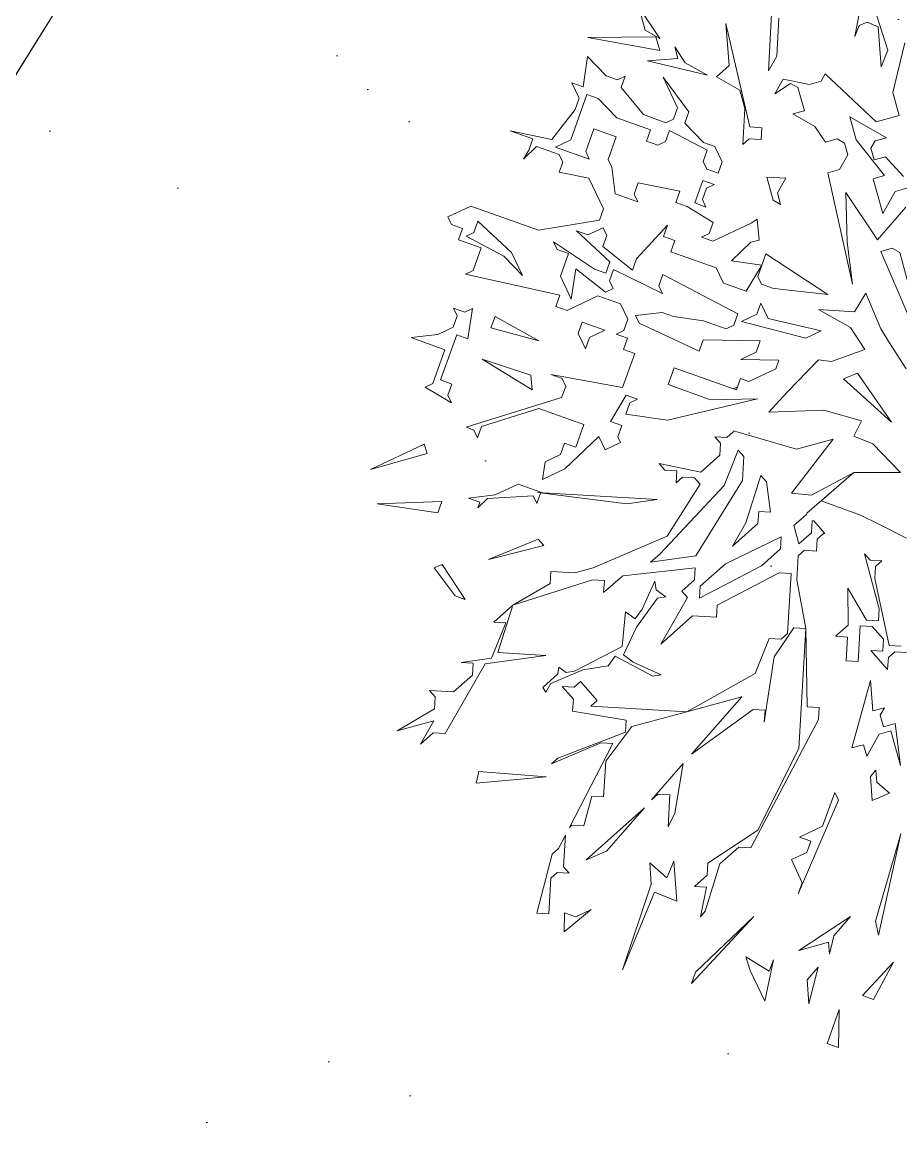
# Model space of a CAD drawing. Header units: millimetres. Extents: x -38151500 to -28914887, y -20564105 to -20349562.
# Drawn here: x -32286412 to -32285556, y -20494034 to -20492955 of the extents above; entities that cross this region are included whole.
import ezdxf

# ---------------------------------------------------------------- set-up
doc = ezdxf.new("R2010")
doc.units = ezdxf.units.MM
doc.header["$MEASUREMENT"] = 0
for name, color, linetype, lineweight in [('Новый_ГП_Ограждение_Ном._пера__152', 152, 'Continuous', 18), ('Новый_ГП_озеленение_газон_Ном._пера__74', 74, 'Continuous', 20), ('Новый_ГП_озеленение_газон_Ном._пера__94', 94, 'Continuous', 5), ('Новый_ГП_озеленение_кустарники_Ном._пера__10', 75, 'Continuous', 5)]:
    doc.layers.add(name, color=color, linetype=linetype, lineweight=lineweight)

msp = doc.modelspace()

# ---------------------------------------------------------------- hatches: boundary and pattern name
at = {"layer": 'Новый_ГП_озеленение_газон_Ном._пера__74', "linetype": 'Continuous', "lineweight": 20}
h = msp.add_hatch(dxfattribs=at)
h.set_pattern_fill('AR_SAND_0003', color=74, style=0, pattern_type=2)
h.set_pattern_definition([(37.5, (5813926.6, -7295.8), (-24.0004694, 734.119856), [0, -579.12, 0, -647.7, 0, -619.125]), (7.5, (5813926.6, -7295.8), (674.284925, 1075.23765), [0, -312.42, 0, -521.97, 0, -200.025]), (327.5, (5813458, -7295.8), (1186.488555, 2.155777), [0, -190.5, 0, -685.8, 0, -895.35]), (317.5, (5813458, -7295.8), (1145.334679, 334.393985), [0, -95.25, 0, -449.58, 0, -514.35])])
h.paths.add_polyline_path([(-32293694.96, -20504663.52), (-32291903.63, -20505783.03), (-32281275.83, -20488776.26), (-32284827.17, -20486556.57), (-32286924.7, -20489954.85), (-32285213.47, -20491075.66)])

# ---------------------------------------------------------------- linework, layer by layer
at = {"layer": 'Новый_ГП_Ограждение_Ном._пера__152', "color": 152, "linetype": 'Continuous', "lineweight": 18}
msp.add_lwpolyline([(-32293777.29, -20504795.4), (-32293946.95, -20504689.5), (-32285486.74, -20491135.75), (-32287197.16, -20490015.48), (-32284580.46, -20485776.07), (-32284410.81, -20485881.99), (-32286924.7, -20489954.85), (-32285213.47, -20491075.66), (-32293777.34, -20504795.49)], dxfattribs=at)
at = {"layer": 'Новый_ГП_озеленение_газон_Ном._пера__94', "color": 94, "linetype": 'Continuous', "lineweight": 5}
msp.add_lwpolyline([(-32284827.17, -20486556.57), (-32286924.7, -20489954.85), (-32285213.47, -20491075.66), (-32293694.96, -20504663.52), (-32291903.63, -20505783.03), (-32281275.83, -20488776.26)], close=True, dxfattribs=at)
at = {"layer": 'Новый_ГП_озеленение_кустарники_Ном._пера__10', "color": 75, "linetype": 'Continuous', "lineweight": 5}
for p, q in [((-32285600.68, -20492969.44), (-32285590.02, -20492915.08)), ((-32285590.02, -20492915.08), (-32285568.23, -20492982.81)), ((-32285790.57, -20492971.43), (-32285811.21, -20492940.73)), ((-32285811.21, -20492940.73), (-32285804.97, -20492963.28)), ((-32285722.91, -20492997.78), (-32285726.35, -20492956.56)), ((-32285726.35, -20492956.56), (-32285702.98, -20493057.54)), ((-32285681.9, -20492947.41), (-32285684.76, -20493002.83)), ((-32285676.61, -20492988.43), (-32285674.7, -20492951.48)), ((-32285588.59, -20492955.44), (-32285596.22, -20492958.62)), ((-32285577.77, -20492959.9), (-32285588.59, -20492955.44)), ((-32285804.97, -20492963.28), (-32285790.57, -20492971.43)), ((-32285596.22, -20492958.62), (-32285600.68, -20492969.44)), ((-32285574.92, -20492999.03), (-32285577.77, -20492959.9)), ((-32285794.61, -20492969.52), (-32285860.7, -20492970.41)), ((-32285860.7, -20492970.41), (-32285790.65, -20492982.94)), ((-32285790.65, -20492982.94), (-32285794.61, -20492969.52)), ((-32285551.93, -20492975.54), (-32285563.61, -20493023.9)), ((-32285861.08, -20492988.91), (-32285865.38, -20493018.42)), ((-32285842.96, -20493007.78), (-32285861.08, -20492988.91)), ((-32285765.85, -20492994.93), (-32285776.17, -20492979.58)), ((-32285776.17, -20492979.58), (-32285773.05, -20492990.86)), ((-32285684.76, -20493002.83), (-32285676.61, -20492988.43)), ((-32285568.23, -20492982.81), (-32285574.92, -20492999.03)), ((-32285773.05, -20492990.86), (-32285802.8, -20492993.03)), ((-32285802.8, -20492993.03), (-32285744.26, -20493007.16)), ((-32285744.26, -20493007.16), (-32285765.85, -20492994.93)), ((-32285735.27, -20493008.77), (-32285722.91, -20492997.78)), ((-32285831.94, -20493011.7), (-32285842.96, -20493007.78)), ((-32285824.47, -20493008.15), (-32285831.94, -20493011.7)), ((-32285828.39, -20493019.17), (-32285824.47, -20493008.15)), ((-32285762.27, -20493042.72), (-32285787.48, -20493008.91)), ((-32285787.48, -20493008.91), (-32285773.29, -20493038.8)), ((-32285712.6, -20493021.82), (-32285735.27, -20493008.77)), ((-32285670.37, -20493010.98), (-32285678.52, -20493025.37)), ((-32285644.7, -20493016.01), (-32285670.37, -20493010.98)), ((-32285629.35, -20493005.69), (-32285633.42, -20493012.88)), ((-32285579.91, -20493052.69), (-32285629.35, -20493005.69)), ((-32285865.38, -20493018.42), (-32285876.4, -20493014.49)), ((-32285876.4, -20493014.49), (-32285869.3, -20493029.44)), ((-32285806.73, -20493045.52), (-32285828.39, -20493019.17)), ((-32285678.52, -20493025.37), (-32285663.17, -20493015.05)), ((-32285663.17, -20493015.05), (-32285655.97, -20493019.13)), ((-32285655.97, -20493019.13), (-32285649.73, -20493041.68)), ((-32285633.42, -20493012.88), (-32285644.7, -20493016.01)), ((-32285877.53, -20493069.97), (-32285861.83, -20493025.89)), ((-32285869.3, -20493029.44), (-32285873.23, -20493040.46)), ((-32285861.83, -20493025.89), (-32285850.81, -20493029.82)), ((-32285850.81, -20493029.82), (-32285832.69, -20493048.69)), ((-32285707.79, -20493039.68), (-32285712.6, -20493021.82)), ((-32285563.61, -20493023.9), (-32285557.36, -20493046.45)), ((-32285873.23, -20493040.46), (-32285896.02, -20493069.6)), ((-32285773.29, -20493038.8), (-32285777.21, -20493049.82)), ((-32285766.19, -20493053.74), (-32285762.27, -20493042.72)), ((-32285709.85, -20493074.72), (-32285707.79, -20493039.68)), ((-32285649.73, -20493041.68), (-32285661, -20493044.8)), ((-32285832.69, -20493048.69), (-32285799.63, -20493060.46)), ((-32285784.69, -20493053.37), (-32285806.73, -20493045.52)), ((-32285777.21, -20493049.82), (-32285784.69, -20493053.37)), ((-32285748.08, -20493072.62), (-32285766.19, -20493053.74)), ((-32285661, -20493044.8), (-32285639.41, -20493057.03)), ((-32285599.34, -20493070.21), (-32285605.58, -20493047.66)), ((-32285605.58, -20493047.66), (-32285569.59, -20493068.04)), ((-32285557.36, -20493046.45), (-32285579.91, -20493052.69)), ((-32285896.02, -20493069.6), (-32285936.56, -20493061.37)), ((-32285936.56, -20493061.37), (-32285914.52, -20493069.22)), ((-32285855.11, -20493059.33), (-32285862.96, -20493081.37)), ((-32285833.07, -20493067.18), (-32285855.11, -20493059.33)), ((-32285799.63, -20493060.46), (-32285803.56, -20493071.48)), ((-32285785.06, -20493071.86), (-32285781.14, -20493060.84)), ((-32285781.14, -20493060.84), (-32285744.53, -20493080.09)), ((-32285702.98, -20493057.54), (-32285691.3, -20493058.23)), ((-32285691.3, -20493058.23), (-32285691.99, -20493069.91)), ((-32285639.41, -20493057.03), (-32285629.09, -20493072.38)), ((-32285914.52, -20493069.22), (-32285918.44, -20493080.24)), ((-32285892.48, -20493077.07), (-32285877.53, -20493069.97)), ((-32285840.92, -20493089.22), (-32285833.07, -20493067.18)), ((-32285803.56, -20493071.48), (-32285792.54, -20493075.41)), ((-32285792.54, -20493075.41), (-32285785.06, -20493071.86)), ((-32285737.06, -20493076.54), (-32285748.08, -20493072.62)), ((-32285703.67, -20493069.22), (-32285709.85, -20493074.72)), ((-32285691.99, -20493069.91), (-32285703.67, -20493069.22)), ((-32285629.09, -20493072.38), (-32285617.81, -20493069.26)), ((-32285617.81, -20493069.26), (-32285610.61, -20493073.33)), ((-32285610.61, -20493073.33), (-32285607.49, -20493084.61)), ((-32285571.5, -20493104.99), (-32285599.34, -20493070.21)), ((-32285580.87, -20493071.16), (-32285584.94, -20493078.36)), ((-32285569.59, -20493068.04), (-32285580.87, -20493071.16)), ((-32285923.55, -20493088.77), (-32285910.97, -20493076.69)), ((-32285918.44, -20493080.24), (-32285923.55, -20493088.77)), ((-32285910.97, -20493076.69), (-32285888.93, -20493084.54)), ((-32285859.41, -20493088.84), (-32285892.48, -20493077.07)), ((-32285888.93, -20493084.54), (-32285885.38, -20493092.01)), ((-32285862.96, -20493081.37), (-32285859.41, -20493088.84)), ((-32285744.53, -20493080.09), (-32285748.46, -20493091.11)), ((-32285729.96, -20493091.49), (-32285737.06, -20493076.54)), ((-32285607.49, -20493084.61), (-32285615.64, -20493099)), ((-32285584.94, -20493078.36), (-32285581.82, -20493089.64)), ((-32285581.82, -20493089.64), (-32285570.55, -20493086.51)), ((-32285570.55, -20493086.51), (-32285553.03, -20493105.94)), ((-32285885.38, -20493092.01), (-32285888.74, -20493101.46)), ((-32285837.37, -20493096.69), (-32285840.92, -20493089.22)), ((-32285834.2, -20493122.66), (-32285837.37, -20493096.69)), ((-32285748.46, -20493091.11), (-32285744.91, -20493098.58)), ((-32285733.89, -20493102.51), (-32285729.96, -20493091.49)), ((-32285888.74, -20493101.46), (-32285859.79, -20493107.34)), ((-32285859.79, -20493107.34), (-32285845.6, -20493137.23)), ((-32285744.91, -20493098.58), (-32285733.89, -20493102.51)), ((-32285667.94, -20493107.42), (-32285686.41, -20493106.46)), ((-32285686.41, -20493106.46), (-32285680.17, -20493129.01)), ((-32285676.09, -20493121.81), (-32285667.94, -20493107.42)), ((-32285615.64, -20493099), (-32285626.92, -20493102.12)), ((-32285626.92, -20493102.12), (-32285602.89, -20493210.79)), ((-32285582.77, -20493108.11), (-32285571.5, -20493104.99)), ((-32285573.41, -20493141.93), (-32285582.77, -20493108.11)), ((-32285811.79, -20493112.02), (-32285815.71, -20493123.04)), ((-32285771.25, -20493120.25), (-32285811.79, -20493112.02)), ((-32285748.83, -20493109.6), (-32285756.68, -20493131.64)), ((-32285749.21, -20493128.1), (-32285745.28, -20493117.07)), ((-32285737.81, -20493113.53), (-32285748.83, -20493109.6)), ((-32285745.28, -20493117.07), (-32285737.81, -20493113.53)), ((-32285549.91, -20493117.21), (-32285561.18, -20493120.34)), ((-32285812.16, -20493130.51), (-32285834.2, -20493122.66)), ((-32285815.71, -20493123.04), (-32285812.16, -20493130.51)), ((-32285775.18, -20493131.27), (-32285771.25, -20493120.25)), ((-32285745.66, -20493135.57), (-32285749.21, -20493128.1)), ((-32285680.17, -20493129.01), (-32285672.97, -20493133.09)), ((-32285672.97, -20493133.09), (-32285676.09, -20493121.81)), ((-32285608.18, -20493169.77), (-32285609.4, -20493121.55)), ((-32285609.4, -20493121.55), (-32285578.44, -20493167.6)), ((-32285561.18, -20493120.34), (-32285573.41, -20493141.93)), ((-32285975.05, -20493134.59), (-32285997.47, -20493145.23)), ((-32285908.93, -20493158.14), (-32285975.05, -20493134.59)), ((-32285845.6, -20493137.23), (-32285849.53, -20493148.25)), ((-32285764.16, -20493135.19), (-32285775.18, -20493131.27)), ((-32285738.57, -20493150.51), (-32285764.16, -20493135.19)), ((-32285756.68, -20493131.64), (-32285745.66, -20493135.57)), ((-32285578.44, -20493167.6), (-32285550.86, -20493135.69)), ((-32285997.47, -20493145.23), (-32285993.92, -20493152.7)), ((-32285971.88, -20493160.55), (-32285967.96, -20493149.53)), ((-32285967.96, -20493149.53), (-32285935.27, -20493179.8)), ((-32285849.53, -20493148.25), (-32285908.93, -20493158.14)), ((-32285742.49, -20493161.53), (-32285738.57, -20493150.51)), ((-32285701.58, -20493151.27), (-32285738.94, -20493169.01)), ((-32285695.79, -20493147.31), (-32285701.58, -20493151.27)), ((-32285693.7, -20493167.87), (-32285695.79, -20493147.31)), ((-32285993.92, -20493152.7), (-32285982.9, -20493156.63)), ((-32285982.9, -20493156.63), (-32285986.83, -20493167.65)), ((-32285979.36, -20493164.1), (-32285971.88, -20493160.55)), ((-32285839.26, -20493189.16), (-32285871.94, -20493158.89)), ((-32285871.94, -20493158.89), (-32285860.92, -20493162.82)), ((-32285860.92, -20493162.82), (-32285845.98, -20493155.72)), ((-32285845.98, -20493155.72), (-32285842.43, -20493163.19)), ((-32285813.29, -20493185.99), (-32285783.03, -20493153.31)), ((-32285783.03, -20493153.31), (-32285786.95, -20493164.33)), ((-32285749.96, -20493165.08), (-32285742.49, -20493161.53)), ((-32285986.83, -20493167.65), (-32285964.79, -20493175.5)), ((-32285942.75, -20493183.35), (-32285979.36, -20493164.1)), ((-32285890.82, -20493177.01), (-32285894.36, -20493169.54)), ((-32285894.36, -20493169.54), (-32285854.21, -20493196.26)), ((-32285842.43, -20493163.19), (-32285846.36, -20493174.22)), ((-32285786.95, -20493164.33), (-32285775.93, -20493168.25)), ((-32285775.93, -20493168.25), (-32285779.86, -20493179.27)), ((-32285738.94, -20493169.01), (-32285749.96, -20493165.08)), ((-32285720.83, -20493187.88), (-32285701.96, -20493169.76)), ((-32285701.96, -20493169.76), (-32285693.7, -20493167.87)), ((-32285602.89, -20493210.79), (-32285608.18, -20493169.77)), ((-32285964.79, -20493175.5), (-32285972.64, -20493197.54)), ((-32285924.63, -20493202.22), (-32285942.75, -20493183.35)), ((-32285935.27, -20493179.8), (-32285924.63, -20493202.22)), ((-32285879.79, -20493180.93), (-32285890.82, -20493177.01)), ((-32285887.64, -20493202.97), (-32285879.79, -20493180.93)), ((-32285846.36, -20493174.22), (-32285817.22, -20493197.01)), ((-32285779.86, -20493179.27), (-32285735.77, -20493194.97)), ((-32285687.39, -20493181.16), (-32285691.31, -20493192.18)), ((-32285626.85, -20493220.74), (-32285687.39, -20493181.16)), ((-32285564.04, -20493175.75), (-32285575.31, -20493178.88)), ((-32285575.31, -20493178.88), (-32285547.63, -20493243.24)), ((-32285556.84, -20493179.83), (-32285564.04, -20493175.75)), ((-32285547.48, -20493213.65), (-32285556.84, -20493179.83)), ((-32285843.19, -20493200.18), (-32285839.26, -20493189.16)), ((-32285817.22, -20493197.01), (-32285813.29, -20493185.99)), ((-32285691.31, -20493192.18), (-32285720.83, -20493187.88)), ((-32285706.64, -20493217.77), (-32285691.31, -20493192.18)), ((-32285691.31, -20493192.18), (-32285695.24, -20493203.2)), ((-32285972.64, -20493197.54), (-32285980.11, -20493201.09)), ((-32285980.11, -20493201.09), (-32285888.02, -20493221.47)), ((-32285877, -20493225.39), (-32285887.64, -20493202.97)), ((-32285872.7, -20493195.88), (-32285877, -20493225.39)), ((-32285843.56, -20493218.67), (-32285872.7, -20493195.88)), ((-32285854.21, -20493196.26), (-32285843.19, -20493200.18)), ((-32285835.71, -20493196.63), (-32285839.64, -20493207.65)), ((-32285788.08, -20493219.81), (-32285835.71, -20493196.63)), ((-32285787.71, -20493201.31), (-32285791.63, -20493212.33)), ((-32285714.49, -20493239.81), (-32285787.71, -20493201.31)), ((-32285735.77, -20493194.97), (-32285728.68, -20493209.92)), ((-32285695.24, -20493203.2), (-32285691.69, -20493210.67)), ((-32285836.09, -20493215.13), (-32285843.56, -20493218.67)), ((-32285839.64, -20493207.65), (-32285836.09, -20493215.13)), ((-32285791.63, -20493212.33), (-32285788.08, -20493219.81)), ((-32285728.68, -20493209.92), (-32285706.64, -20493217.77)), ((-32285691.69, -20493210.67), (-32285680.67, -20493214.6)), ((-32285680.67, -20493214.6), (-32285670.83, -20493216.03)), ((-32285888.02, -20493221.47), (-32285891.95, -20493232.49)), ((-32285880.93, -20493236.41), (-32285851.04, -20493222.22)), ((-32285851.04, -20493222.22), (-32285828.99, -20493230.07)), ((-32285670.83, -20493216.03), (-32285626.85, -20493220.74)), ((-32285600.94, -20493237.81), (-32285589.82, -20493219.57)), ((-32285589.82, -20493219.57), (-32285575.33, -20493254.38)), ((-32285980.87, -20493238.07), (-32285991.89, -20493234.15)), ((-32285991.89, -20493234.15), (-32285988.34, -20493241.62)), ((-32285973.39, -20493234.53), (-32285980.87, -20493238.07)), ((-32285977.7, -20493264.04), (-32285973.39, -20493234.53)), ((-32285891.95, -20493232.49), (-32285880.93, -20493236.41)), ((-32285828.99, -20493230.07), (-32285821.9, -20493245.02)), ((-32285692.07, -20493229.17), (-32285695.99, -20493240.19)), ((-32285684.97, -20493244.11), (-32285692.07, -20493229.17)), ((-32285604.81, -20493253.04), (-32285635.98, -20493235.38)), ((-32285635.98, -20493235.38), (-32285600.94, -20493237.81)), ((-32285988.34, -20493241.62), (-32285992.26, -20493252.64)), ((-32285951.35, -20493242.38), (-32285955.28, -20493253.4)), ((-32285908.49, -20493265.91), (-32285951.35, -20493242.38)), ((-32285866.36, -20493247.81), (-32285870.28, -20493258.83)), ((-32285844.32, -20493255.66), (-32285866.36, -20493247.81)), ((-32285821.9, -20493245.02), (-32285825.82, -20493256.04)), ((-32285814.43, -20493241.47), (-32285788.46, -20493238.3)), ((-32285810.88, -20493248.94), (-32285814.43, -20493241.47)), ((-32285788.46, -20493238.3), (-32285777.44, -20493242.22)), ((-32285777.44, -20493242.22), (-32285747.93, -20493246.53)), ((-32285747.93, -20493246.53), (-32285725.89, -20493254.38)), ((-32285718.41, -20493250.83), (-32285714.49, -20493239.81)), ((-32285695.99, -20493240.19), (-32285710.94, -20493247.28)), ((-32285710.94, -20493247.28), (-32285648.36, -20493263.36)), ((-32285633.42, -20493256.26), (-32285684.97, -20493244.11)), ((-32285992.26, -20493252.64), (-32286007.21, -20493259.74)), ((-32285955.28, -20493253.4), (-32285908.49, -20493265.91)), ((-32285870.28, -20493258.83), (-32285863.19, -20493273.78)), ((-32285859.26, -20493262.76), (-32285844.32, -20493255.66)), ((-32285825.82, -20493256.04), (-32285833.3, -20493259.59)), ((-32285752.23, -20493276.04), (-32285810.88, -20493248.94)), ((-32285725.89, -20493254.38), (-32285718.41, -20493250.83)), ((-32285648.36, -20493263.36), (-32285633.42, -20493256.26)), ((-32285590.8, -20493274.43), (-32285604.81, -20493253.04)), ((-32285575.33, -20493254.38), (-32285565.18, -20493270.58)), ((-32286007.21, -20493259.74), (-32286033.17, -20493262.91)), ((-32286033.17, -20493262.91), (-32286000.11, -20493274.68)), ((-32286004.42, -20493304.2), (-32285988.72, -20493260.11)), ((-32285988.72, -20493260.11), (-32285977.7, -20493264.04)), ((-32285863.19, -20493273.78), (-32285859.26, -20493262.76)), ((-32285833.3, -20493259.59), (-32285822.28, -20493263.51)), ((-32285822.28, -20493263.51), (-32285826.2, -20493274.53)), ((-32285748.3, -20493265.02), (-32285752.23, -20493276.04)), ((-32285692.82, -20493266.15), (-32285748.3, -20493265.02)), ((-32285696.75, -20493277.17), (-32285692.82, -20493266.15)), ((-32286000.11, -20493274.68), (-32286011.89, -20493307.74)), ((-32285815.18, -20493278.46), (-32285826.96, -20493311.52)), ((-32285826.2, -20493274.53), (-32285815.18, -20493278.46)), ((-32285711.69, -20493284.27), (-32285696.75, -20493277.17)), ((-32285623.31, -20493286.26), (-32285590.8, -20493274.43)), ((-32285565.18, -20493270.58), (-32285550.57, -20493293.42)), ((-32285963.7, -20493283.9), (-32285915.25, -20493313.88)), ((-32285916.5, -20493299.43), (-32285963.7, -20493283.9)), ((-32285674.71, -20493285.02), (-32285711.69, -20493284.27)), ((-32285677.65, -20493293.29), (-32285674.71, -20493285.02)), ((-32285666.95, -20493316.34), (-32285635.88, -20493284.69)), ((-32285635.88, -20493284.69), (-32285623.31, -20493286.26)), ((-32285915.25, -20493313.88), (-32285916.5, -20493299.43)), ((-32285826.96, -20493311.52), (-32285897, -20493298.99)), ((-32285897, -20493298.99), (-32285885.98, -20493302.91)), ((-32285782.5, -20493308.72), (-32285776.61, -20493292.19)), ((-32285776.61, -20493292.19), (-32285718.75, -20493312.8)), ((-32285703.81, -20493305.71), (-32285677.65, -20493293.29)), ((-32285611.77, -20493303.2), (-32285598.07, -20493297.5)), ((-32285598.07, -20493297.5), (-32285564.78, -20493345.27)), ((-32286011.89, -20493307.74), (-32286019.36, -20493311.29)), ((-32286019.36, -20493311.29), (-32285993.77, -20493326.61)), ((-32285993.4, -20493308.12), (-32286004.42, -20493304.2)), ((-32285997.32, -20493319.14), (-32285993.4, -20493308.12)), ((-32285882.44, -20493310.39), (-32285886.36, -20493321.41)), ((-32285885.98, -20493302.91), (-32285882.44, -20493310.39)), ((-32285741.17, -20493323.44), (-32285782.5, -20493308.72)), ((-32285718.75, -20493312.8), (-32285715.02, -20493311.03)), ((-32285715.02, -20493311.03), (-32285718.75, -20493312.8)), ((-32285718.75, -20493312.8), (-32285716, -20493313.78)), ((-32285716, -20493313.78), (-32285715.02, -20493311.03)), ((-32285715.02, -20493311.03), (-32285712.07, -20493302.76)), ((-32285712.07, -20493302.76), (-32285703.81, -20493305.71)), ((-32285564.78, -20493345.27), (-32285611.77, -20493303.2)), ((-32285993.77, -20493326.61), (-32285997.32, -20493319.14)), ((-32285886.36, -20493321.41), (-32285979.46, -20493350.34)), ((-32285838.73, -20493344.58), (-32285823.41, -20493318.99)), ((-32285823.41, -20493318.99), (-32285812.39, -20493322.92)), ((-32285812.39, -20493322.92), (-32285819.86, -20493326.46)), ((-32285783.2, -20493343.4), (-32285695.43, -20493322.44)), ((-32285695.43, -20493322.44), (-32285741.17, -20493323.44)), ((-32285684.48, -20493335.54), (-32285666.95, -20493316.34)), ((-32285964.64, -20493349.41), (-32285908.78, -20493332.05)), ((-32285908.78, -20493332.05), (-32285864.7, -20493347.75)), ((-32285819.86, -20493326.46), (-32285823.79, -20493337.48)), ((-32285630.82, -20493333.63), (-32285684.48, -20493335.54)), ((-32285594.21, -20493343.91), (-32285630.82, -20493333.63)), ((-32285827.71, -20493348.5), (-32285838.73, -20493344.58)), ((-32285823.79, -20493337.48), (-32285783.2, -20493343.4)), ((-32285601.59, -20493358.9), (-32285594.21, -20493343.91)), ((-32285979.46, -20493350.34), (-32285972.11, -20493352.96)), ((-32285972.11, -20493352.96), (-32285968.56, -20493360.43)), ((-32285968.56, -20493360.43), (-32285964.64, -20493349.41)), ((-32285864.7, -20493347.75), (-32285872.55, -20493369.79)), ((-32285831.64, -20493359.52), (-32285827.71, -20493348.5)), ((-32285725.23, -20493360.35), (-32285719.05, -20493354.85)), ((-32285719.05, -20493354.85), (-32285718.73, -20493353.65)), ((-32285718.73, -20493353.65), (-32285657.45, -20493371.67)), ((-32286020.49, -20493366.77), (-32286072.8, -20493391.61)), ((-32286017.33, -20493375.86), (-32286020.49, -20493366.77)), ((-32285883.57, -20493365.87), (-32285887.49, -20493376.89)), ((-32285872.55, -20493369.79), (-32285883.57, -20493365.87)), ((-32285883.15, -20493390.85), (-32285850.13, -20493359.15)), ((-32285850.13, -20493359.15), (-32285843.92, -20493372.22)), ((-32285843.92, -20493372.22), (-32285828.98, -20493365.13)), ((-32285828.98, -20493365.13), (-32285831.64, -20493359.52)), ((-32285731.41, -20493365.84), (-32285736.91, -20493359.66)), ((-32285736.91, -20493359.66), (-32285725.23, -20493360.35)), ((-32285732.1, -20493377.52), (-32285731.41, -20493365.84)), ((-32285621.64, -20493362.02), (-32285662.31, -20493414.46)), ((-32285657.45, -20493371.67), (-32285621.64, -20493362.02)), ((-32285583.1, -20493366.52), (-32285601.59, -20493358.9)), ((-32285556.17, -20493394.44), (-32285583.1, -20493366.52)), ((-32286072.8, -20493391.61), (-32286017.33, -20493375.86)), ((-32285887.49, -20493376.89), (-32285902.44, -20493383.98)), ((-32285750.64, -20493394.01), (-32285732.1, -20493377.52)), ((-32285714.24, -20493372.71), (-32285727.97, -20493407.06)), ((-32285708.74, -20493378.89), (-32285714.24, -20493372.71)), ((-32285902.44, -20493383.98), (-32285904.95, -20493401.2)), ((-32285785.68, -20493391.95), (-32285791.18, -20493385.77)), ((-32285791.18, -20493385.77), (-32285750.64, -20493394.01)), ((-32285710.11, -20493402.25), (-32285708.74, -20493378.89)), ((-32285904.95, -20493401.2), (-32285883.15, -20493390.85)), ((-32285774, -20493392.64), (-32285785.68, -20493391.95)), ((-32285774.69, -20493404.32), (-32285774, -20493392.64)), ((-32285768.51, -20493398.82), (-32285774.69, -20493404.32)), ((-32285756.83, -20493399.51), (-32285768.51, -20493398.82)), ((-32285692.25, -20493397.44), (-32285706.68, -20493443.47)), ((-32285686.76, -20493403.62), (-32285692.25, -20493397.44)), ((-32285601.61, -20493394.53), (-32285647.28, -20493434.02)), ((-32285642.84, -20493416.39), (-32285601.61, -20493394.53)), ((-32285633.23, -20493421.87), (-32285601.61, -20493394.53)), ((-32285601.61, -20493394.53), (-32285556.17, -20493394.44)), ((-32285928.78, -20493405.64), (-32285951.2, -20493416.29)), ((-32285906.74, -20493413.49), (-32285928.78, -20493405.64)), ((-32285727.97, -20493407.06), (-32285790.48, -20493473.7)), ((-32285783.61, -20493456.53), (-32285751.33, -20493405.69)), ((-32285751.33, -20493405.69), (-32285756.83, -20493399.51)), ((-32285755.45, -20493475.76), (-32285710.11, -20493402.25)), ((-32285682.63, -20493433.16), (-32285686.76, -20493403.62)), ((-32285951.2, -20493416.29), (-32285977.17, -20493419.46)), ((-32285977.17, -20493419.46), (-32285966.15, -20493423.38)), ((-32285968.11, -20493428.89), (-32285958.67, -20493419.84)), ((-32285958.67, -20493419.84), (-32285914.21, -20493417.04)), ((-32285914.21, -20493417.04), (-32285910.67, -20493424.52)), ((-32285910.67, -20493424.52), (-32285906.74, -20493413.49)), ((-32285822.77, -20493424.93), (-32285910.02, -20493413.94)), ((-32285910.02, -20493413.94), (-32285793.23, -20493420.8)), ((-32285793.23, -20493420.8), (-32285822.77, -20493424.93)), ((-32285662.31, -20493414.46), (-32285642.84, -20493416.39)), ((-32286003.13, -20493422.63), (-32286066.08, -20493425.04)), ((-32286066.08, -20493425.04), (-32286007.06, -20493433.65)), ((-32286007.06, -20493433.65), (-32286003.13, -20493422.63)), ((-32285966.15, -20493423.38), (-32285968.11, -20493428.89)), ((-32285594.97, -20493436.12), (-32285633.23, -20493421.87)), ((-32285695, -20493444.15), (-32285694.31, -20493432.48)), ((-32285694.31, -20493432.48), (-32285682.63, -20493433.16)), ((-32285647.6, -20493435.22), (-32285659.96, -20493446.21)), ((-32285647.28, -20493434.02), (-32285647.6, -20493435.22)), ((-32285642.79, -20493453.08), (-32285642.1, -20493441.4)), ((-32285642.1, -20493441.4), (-32285640.64, -20493441.49)), ((-32285640.64, -20493441.49), (-32285629.65, -20493453.85)), ((-32285577.94, -20493444.34), (-32285594.97, -20493436.12)), ((-32285706.68, -20493443.47), (-32285719.73, -20493466.14)), ((-32285719.73, -20493466.14), (-32285695, -20493444.15)), ((-32285659.96, -20493446.21), (-32285655.15, -20493464.07)), ((-32285655.15, -20493464.07), (-32285642.79, -20493453.08)), ((-32285550.03, -20493458.25), (-32285577.94, -20493444.34)), ((-32285957.64, -20493479.13), (-32285909.2, -20493459.37)), ((-32285909.2, -20493459.37), (-32285903.81, -20493465.65)), ((-32285855.74, -20493487.44), (-32285783.61, -20493456.53)), ((-32285672.33, -20493457.2), (-32285726.59, -20493483.31)), ((-32285673.01, -20493468.88), (-32285672.33, -20493457.2)), ((-32285637.29, -20493459.26), (-32285637.98, -20493470.94)), ((-32285631.11, -20493453.77), (-32285637.29, -20493459.26)), ((-32285629.65, -20493453.85), (-32285631.11, -20493453.77)), ((-32285903.81, -20493465.65), (-32285957.64, -20493479.13)), ((-32285790.48, -20493473.7), (-32285799.76, -20493481.94)), ((-32285691.56, -20493485.37), (-32285673.01, -20493468.88)), ((-32285649.66, -20493470.26), (-32285655.84, -20493475.75)), ((-32285637.98, -20493470.94), (-32285649.66, -20493470.26)), ((-32285576.83, -20493527.27), (-32285591.26, -20493473.69)), ((-32285591.26, -20493473.69), (-32285585.77, -20493479.87)), ((-32286010.63, -20493487.3), (-32286002.99, -20493484.12)), ((-32286002.99, -20493484.12), (-32285980.35, -20493518.22)), ((-32285799.76, -20493481.94), (-32285755.45, -20493475.76)), ((-32285752.01, -20493516.98), (-32285691.56, -20493485.37)), ((-32285726.59, -20493483.31), (-32285751.32, -20493505.3)), ((-32285655.84, -20493475.75), (-32285657.21, -20493499.11)), ((-32285585.77, -20493479.87), (-32285574.09, -20493480.55)), ((-32285574.09, -20493480.55), (-32285580.27, -20493486.05)), ((-32285990.28, -20493514.67), (-32286010.63, -20493487.3)), ((-32285897.65, -20493502.56), (-32285896.96, -20493490.88)), ((-32285896.96, -20493490.88), (-32285873.6, -20493492.25)), ((-32285873.6, -20493492.25), (-32285855.74, -20493487.44)), ((-32285826.89, -20493495), (-32285845.44, -20493511.49)), ((-32285756.13, -20493487.44), (-32285826.89, -20493495)), ((-32285756.82, -20493499.12), (-32285756.13, -20493487.44)), ((-32285674.38, -20493492.24), (-32285734.84, -20493523.84)), ((-32285662.71, -20493492.93), (-32285674.38, -20493492.24)), ((-32285666.14, -20493551.32), (-32285662.71, -20493492.93)), ((-32285580.27, -20493486.05), (-32285580.96, -20493497.73)), ((-32285856.43, -20493499.12), (-32285934.05, -20493523.86)), ((-32285934.05, -20493523.86), (-32285897.65, -20493502.56)), ((-32285844.75, -20493499.81), (-32285856.43, -20493499.12)), ((-32285845.44, -20493511.49), (-32285844.75, -20493499.81)), ((-32285807.91, -20493527.54), (-32285795.42, -20493500.45)), ((-32285795.42, -20493500.45), (-32285794.13, -20493508.62)), ((-32285769.18, -20493510.11), (-32285756.82, -20493499.12)), ((-32285751.32, -20493505.3), (-32285752.01, -20493516.98)), ((-32285657.21, -20493499.11), (-32285648.28, -20493546.51)), ((-32285607.34, -20493507.25), (-32285589.2, -20493538.26)), ((-32285607.06, -20493543.07), (-32285607.34, -20493507.25)), ((-32285580.96, -20493497.73), (-32285567.21, -20493562.99)), ((-32285980.35, -20493518.22), (-32285990.28, -20493514.67)), ((-32285792.85, -20493516.8), (-32285813.51, -20493545.16)), ((-32285794.13, -20493508.62), (-32285784.68, -20493515.51)), ((-32285784.68, -20493515.51), (-32285792.85, -20493516.8)), ((-32285789.79, -20493561.63), (-32285763.69, -20493516.29)), ((-32285763.69, -20493516.29), (-32285769.18, -20493510.11)), ((-32285952.6, -20493540.35), (-32285934.05, -20493523.86)), ((-32285934.05, -20493523.86), (-32285948.48, -20493569.89)), ((-32285814.8, -20493536.99), (-32285807.91, -20493527.54)), ((-32285734.84, -20493523.84), (-32285735.52, -20493535.52)), ((-32285577.52, -20493538.95), (-32285576.83, -20493527.27)), ((-32285827.29, -20493564.08), (-32285824.25, -20493530.1)), ((-32285824.25, -20493530.1), (-32285814.8, -20493536.99)), ((-32285758.88, -20493534.15), (-32285789.79, -20493561.63)), ((-32285735.52, -20493535.52), (-32285758.88, -20493534.15)), ((-32285589.2, -20493538.26), (-32285577.52, -20493538.95)), ((-32285954.66, -20493575.38), (-32285940.92, -20493541.03)), ((-32285940.92, -20493541.03), (-32285952.6, -20493540.35)), ((-32285813.51, -20493545.16), (-32285826, -20493572.25)), ((-32285659.95, -20493545.82), (-32285679.19, -20493573.99)), ((-32285648.28, -20493546.51), (-32285659.95, -20493545.82)), ((-32285655.14, -20493663.29), (-32285648.28, -20493546.51)), ((-32285648.28, -20493546.51), (-32285646.9, -20493622.76)), ((-32285619.42, -20493554.06), (-32285607.06, -20493543.07)), ((-32285595.38, -20493543.76), (-32285597.44, -20493578.79)), ((-32285583.7, -20493544.44), (-32285595.38, -20493543.76)), ((-32285572.71, -20493556.81), (-32285583.7, -20493544.44)), ((-32285697.73, -20493590.48), (-32285684, -20493556.13)), ((-32285684, -20493556.13), (-32285672.32, -20493556.81)), ((-32285672.32, -20493556.81), (-32285666.14, -20493551.32)), ((-32285607.74, -20493554.75), (-32285619.42, -20493554.06)), ((-32285609.12, -20493578.11), (-32285607.74, -20493554.75)), ((-32285573.4, -20493568.49), (-32285572.71, -20493556.81)), ((-32285948.48, -20493569.89), (-32285901.76, -20493572.63)), ((-32285873.75, -20493588.12), (-32285827.29, -20493564.08)), ((-32285568.59, -20493586.35), (-32285585.07, -20493567.8)), ((-32285585.07, -20493567.8), (-32285573.4, -20493568.49)), ((-32285561.72, -20493569.17), (-32285567.9, -20493574.67)), ((-32285567.21, -20493562.99), (-32285555.54, -20493563.68)), ((-32285550.04, -20493569.86), (-32285561.72, -20493569.17)), ((-32285960.84, -20493580.88), (-32285999.99, -20493648.89)), ((-32285984.2, -20493579.51), (-32285954.66, -20493575.38)), ((-32285972.52, -20493580.19), (-32285984.2, -20493579.51)), ((-32285973.21, -20493591.87), (-32285972.52, -20493580.19)), ((-32285901.76, -20493572.63), (-32285960.84, -20493580.88)), ((-32285834.18, -20493573.53), (-32285841.06, -20493582.99)), ((-32285797.64, -20493592.91), (-32285834.18, -20493573.53)), ((-32285826, -20493572.25), (-32285816.55, -20493579.14)), ((-32285816.55, -20493579.14), (-32285789.46, -20493591.63)), ((-32285679.19, -20493573.99), (-32285688.8, -20493637.88)), ((-32285597.44, -20493578.79), (-32285609.12, -20493578.11)), ((-32285567.9, -20493574.67), (-32285568.59, -20493586.35)), ((-32285991.75, -20493608.36), (-32285973.21, -20493591.87)), ((-32285904.67, -20493604.11), (-32285890.09, -20493590.69)), ((-32285865.58, -20493586.84), (-32285896.98, -20493600.15)), ((-32285890.09, -20493590.69), (-32285889.01, -20493584.24)), ((-32285889.01, -20493584.24), (-32285881.92, -20493589.41)), ((-32285881.92, -20493589.41), (-32285873.75, -20493588.12)), ((-32285841.06, -20493582.99), (-32285865.58, -20493586.84)), ((-32285789.46, -20493591.63), (-32285797.64, -20493592.91)), ((-32285764.37, -20493627.58), (-32285697.73, -20493590.48)), ((-32285901.74, -20493608.47), (-32285904.67, -20493604.11)), ((-32285896.98, -20493600.15), (-32285901.74, -20493608.47)), ((-32285874.97, -20493615.22), (-32285885.96, -20493602.86)), ((-32285885.96, -20493602.86), (-32285874.28, -20493603.54)), ((-32285874.28, -20493603.54), (-32285868.1, -20493598.05)), ((-32285868.1, -20493598.05), (-32285851.61, -20493616.59)), ((-32285585.16, -20493597.12), (-32285603.38, -20493662.86)), ((-32285583, -20493626.87), (-32285585.16, -20493597.12)), ((-32286009.61, -20493613.17), (-32286015.11, -20493606.99)), ((-32286015.11, -20493606.99), (-32285991.75, -20493608.36)), ((-32286010.3, -20493624.85), (-32286009.61, -20493613.17)), ((-32285710.79, -20493613.15), (-32285764.37, -20493627.58)), ((-32285759.63, -20493668.87), (-32285710.79, -20493613.15)), ((-32286046.71, -20493646.15), (-32286010.3, -20493624.85)), ((-32285875.66, -20493626.9), (-32285874.97, -20493615.22)), ((-32285851.61, -20493616.59), (-32285857.79, -20493622.09)), ((-32285857.79, -20493622.09), (-32285764.37, -20493627.58)), ((-32285699.79, -20493625.51), (-32285759.63, -20493668.87)), ((-32285688.11, -20493626.2), (-32285699.79, -20493625.51)), ((-32285646.9, -20493622.76), (-32285635.22, -20493623.45)), ((-32285635.22, -20493623.45), (-32285635.9, -20493635.13)), ((-32285571.72, -20493623.75), (-32285583, -20493626.87)), ((-32285575.8, -20493630.94), (-32285571.72, -20493623.75)), ((-32286010.99, -20493636.53), (-32286046.71, -20493646.15)), ((-32286024.04, -20493659.2), (-32286010.99, -20493636.53)), ((-32285823.45, -20493635.83), (-32285875.66, -20493626.9)), ((-32285824.13, -20493647.5), (-32285823.45, -20493635.83)), ((-32285764.37, -20493627.58), (-32285817.95, -20493642.01)), ((-32285635.9, -20493635.13), (-32285701.84, -20493760.16)), ((-32285688.8, -20493637.88), (-32285688.11, -20493626.2)), ((-32285572.68, -20493642.22), (-32285575.8, -20493630.94)), ((-32285890.08, -20493672.93), (-32285824.13, -20493647.5)), ((-32285817.95, -20493642.01), (-32285843.36, -20493675.67)), ((-32285576.75, -20493649.42), (-32285565.48, -20493646.29)), ((-32285561.4, -20493639.1), (-32285572.68, -20493642.22)), ((-32285565.48, -20493646.29), (-32285556.11, -20493680.12)), ((-32285556.11, -20493680.12), (-32285561.4, -20493639.1)), ((-32286011.67, -20493648.2), (-32286024.04, -20493659.2)), ((-32285999.99, -20493648.89), (-32286011.67, -20493648.2)), ((-32285848.17, -20493657.81), (-32285896.26, -20493678.42)), ((-32285836.5, -20493658.5), (-32285848.17, -20493657.81)), ((-32285588.98, -20493671.01), (-32285576.75, -20493649.42)), ((-32285878.81, -20493740.39), (-32285836.5, -20493658.5)), ((-32285694.98, -20493742.98), (-32285655.14, -20493663.29)), ((-32285603.38, -20493662.86), (-32285592.1, -20493659.74)), ((-32285592.1, -20493659.74), (-32285588.98, -20493671.01)), ((-32285896.26, -20493678.42), (-32285890.08, -20493672.93)), ((-32285843.36, -20493675.67), (-32285845.42, -20493710.71)), ((-32285798.71, -20493713.45), (-32285767.77, -20493678.16)), ((-32285767.77, -20493678.16), (-32285776.04, -20493726.5)), ((-32285969.6, -20493697.3), (-32285967.02, -20493685.98)), ((-32285967.02, -20493685.98), (-32285901.62, -20493690.92)), ((-32285585.43, -20493690.89), (-32285580.03, -20493684.62)), ((-32285580.03, -20493684.62), (-32285579.17, -20493696.29)), ((-32285901.62, -20493690.92), (-32285969.6, -20493697.3)), ((-32285583.71, -20493714.22), (-32285585.43, -20493690.89)), ((-32285579.17, -20493696.29), (-32285566.64, -20493707.09)), ((-32285857.1, -20493710.02), (-32285864.66, -20493738.87)), ((-32285845.42, -20493710.71), (-32285857.1, -20493710.02)), ((-32285792.53, -20493707.96), (-32285798.71, -20493713.45)), ((-32285780.85, -20493708.64), (-32285792.53, -20493707.96)), ((-32285782.68, -20493739.78), (-32285780.85, -20493708.64)), ((-32285631.95, -20493739.25), (-32285620, -20493706.25)), ((-32285620, -20493706.25), (-32285616.49, -20493713.74)), ((-32285566.64, -20493707.09), (-32285583.71, -20493714.22)), ((-32285862.51, -20493772.1), (-32285805.64, -20493721.36)), ((-32285805.64, -20493721.36), (-32285842.67, -20493763.6)), ((-32285616.49, -20493713.74), (-32285655.85, -20493805.25)), ((-32285776.04, -20493726.5), (-32285782.68, -20493739.78)), ((-32285876.33, -20493738.19), (-32285878.81, -20493740.39)), ((-32285864.66, -20493738.87), (-32285876.33, -20493738.19)), ((-32285743.75, -20493775.27), (-32285694.98, -20493742.98)), ((-32285654.42, -20493749.77), (-32285631.95, -20493739.25)), ((-32285889.39, -20493760.86), (-32285882.77, -20493748.06)), ((-32285882.77, -20493748.06), (-32285884.58, -20493778.72)), ((-32285643.42, -20493753.76), (-32285654.42, -20493749.77)), ((-32285647.4, -20493764.76), (-32285643.42, -20493753.76)), ((-32285580.35, -20493831.83), (-32285555.83, -20493746.69)), ((-32285555.83, -20493746.69), (-32285577.51, -20493845.31)), ((-32285895.57, -20493766.35), (-32285889.39, -20493760.86)), ((-32285842.67, -20493763.6), (-32285862.51, -20493772.1)), ((-32285713.52, -20493759.47), (-32285732.07, -20493775.96)), ((-32285701.84, -20493760.16), (-32285713.52, -20493759.47)), ((-32285662.39, -20493771.77), (-32285647.4, -20493764.76)), ((-32285910.68, -20493824.06), (-32285895.57, -20493766.35)), ((-32285798.96, -20493795.75), (-32285800.48, -20493774.88)), ((-32285800.48, -20493774.88), (-32285783.69, -20493789.39)), ((-32285783.69, -20493789.39), (-32285777, -20493773.17)), ((-32285777, -20493773.17), (-32285774.15, -20493812.3)), ((-32285732.07, -20493775.96), (-32285746.49, -20493821.99)), ((-32285744.43, -20493786.95), (-32285743.75, -20493775.27)), ((-32285651.86, -20493794.25), (-32285662.39, -20493771.77)), ((-32285890.76, -20493784.21), (-32285896.94, -20493789.71)), ((-32285879.08, -20493784.9), (-32285890.76, -20493784.21)), ((-32285884.58, -20493778.72), (-32285879.08, -20493784.9)), ((-32285756.8, -20493797.94), (-32285744.43, -20493786.95)), ((-32285896.94, -20493789.71), (-32285899, -20493824.75)), ((-32285826.99, -20493879.1), (-32285798.96, -20493795.75)), ((-32285745.12, -20493798.63), (-32285756.8, -20493797.94)), ((-32285655.85, -20493805.25), (-32285651.86, -20493794.25)), ((-32285795.78, -20493803.39), (-32285826.99, -20493879.1)), ((-32285774.15, -20493812.3), (-32285795.78, -20493803.39)), ((-32285751.01, -20493827.58), (-32285745.12, -20493798.63)), ((-32285899, -20493824.75), (-32285910.68, -20493824.06)), ((-32285857.49, -20493820.48), (-32285883.95, -20493842.01)), ((-32285883.95, -20493842.01), (-32285883.47, -20493823.52)), ((-32285883.47, -20493823.52), (-32285872.47, -20493827.5)), ((-32285872.47, -20493827.5), (-32285857.49, -20493820.48)), ((-32285698.94, -20493827.35), (-32285759.82, -20493892.39)), ((-32285755.84, -20493881.39), (-32285698.94, -20493827.35)), ((-32285746.49, -20493821.99), (-32285751.01, -20493827.58)), ((-32285655.01, -20493860.27), (-32285604.67, -20493827.21)), ((-32285604.67, -20493827.21), (-32285620.88, -20493846.01)), ((-32285577.51, -20493845.31), (-32285580.35, -20493831.83)), ((-32285626.28, -20493852.27), (-32285655.01, -20493860.27)), ((-32285625.41, -20493863.94), (-32285626.28, -20493852.27)), ((-32285620.88, -20493846.01), (-32285625.41, -20493863.94)), ((-32285702.49, -20493879.94), (-32285706.82, -20493866.59)), ((-32285706.82, -20493866.59), (-32285684, -20493880.42)), ((-32285680.01, -20493869.42), (-32285688.45, -20493909.91)), ((-32285684, -20493880.42), (-32285680.01, -20493869.42)), ((-32285593.24, -20493904.11), (-32285562.8, -20493871.59)), ((-32285562.8, -20493871.59), (-32285582.24, -20493908.1)), ((-32285759.82, -20493892.39), (-32285755.84, -20493881.39)), ((-32285688.45, -20493909.91), (-32285702.49, -20493879.94)), ((-32285647.02, -20493889), (-32285636.22, -20493876.47)), ((-32285636.22, -20493876.47), (-32285645.29, -20493912.33)), ((-32285645.29, -20493912.33), (-32285647.02, -20493889)), ((-32285582.24, -20493908.1), (-32285593.24, -20493904.11)), ((-32285627.63, -20493950.88), (-32285615.68, -20493917.88)), ((-32285615.68, -20493917.88), (-32285616.63, -20493954.86)), ((-32285616.63, -20493954.86), (-32285627.63, -20493950.88))]:
    msp.add_line(p, q, dxfattribs=at)

doc.saveas('drawing.dxf')
